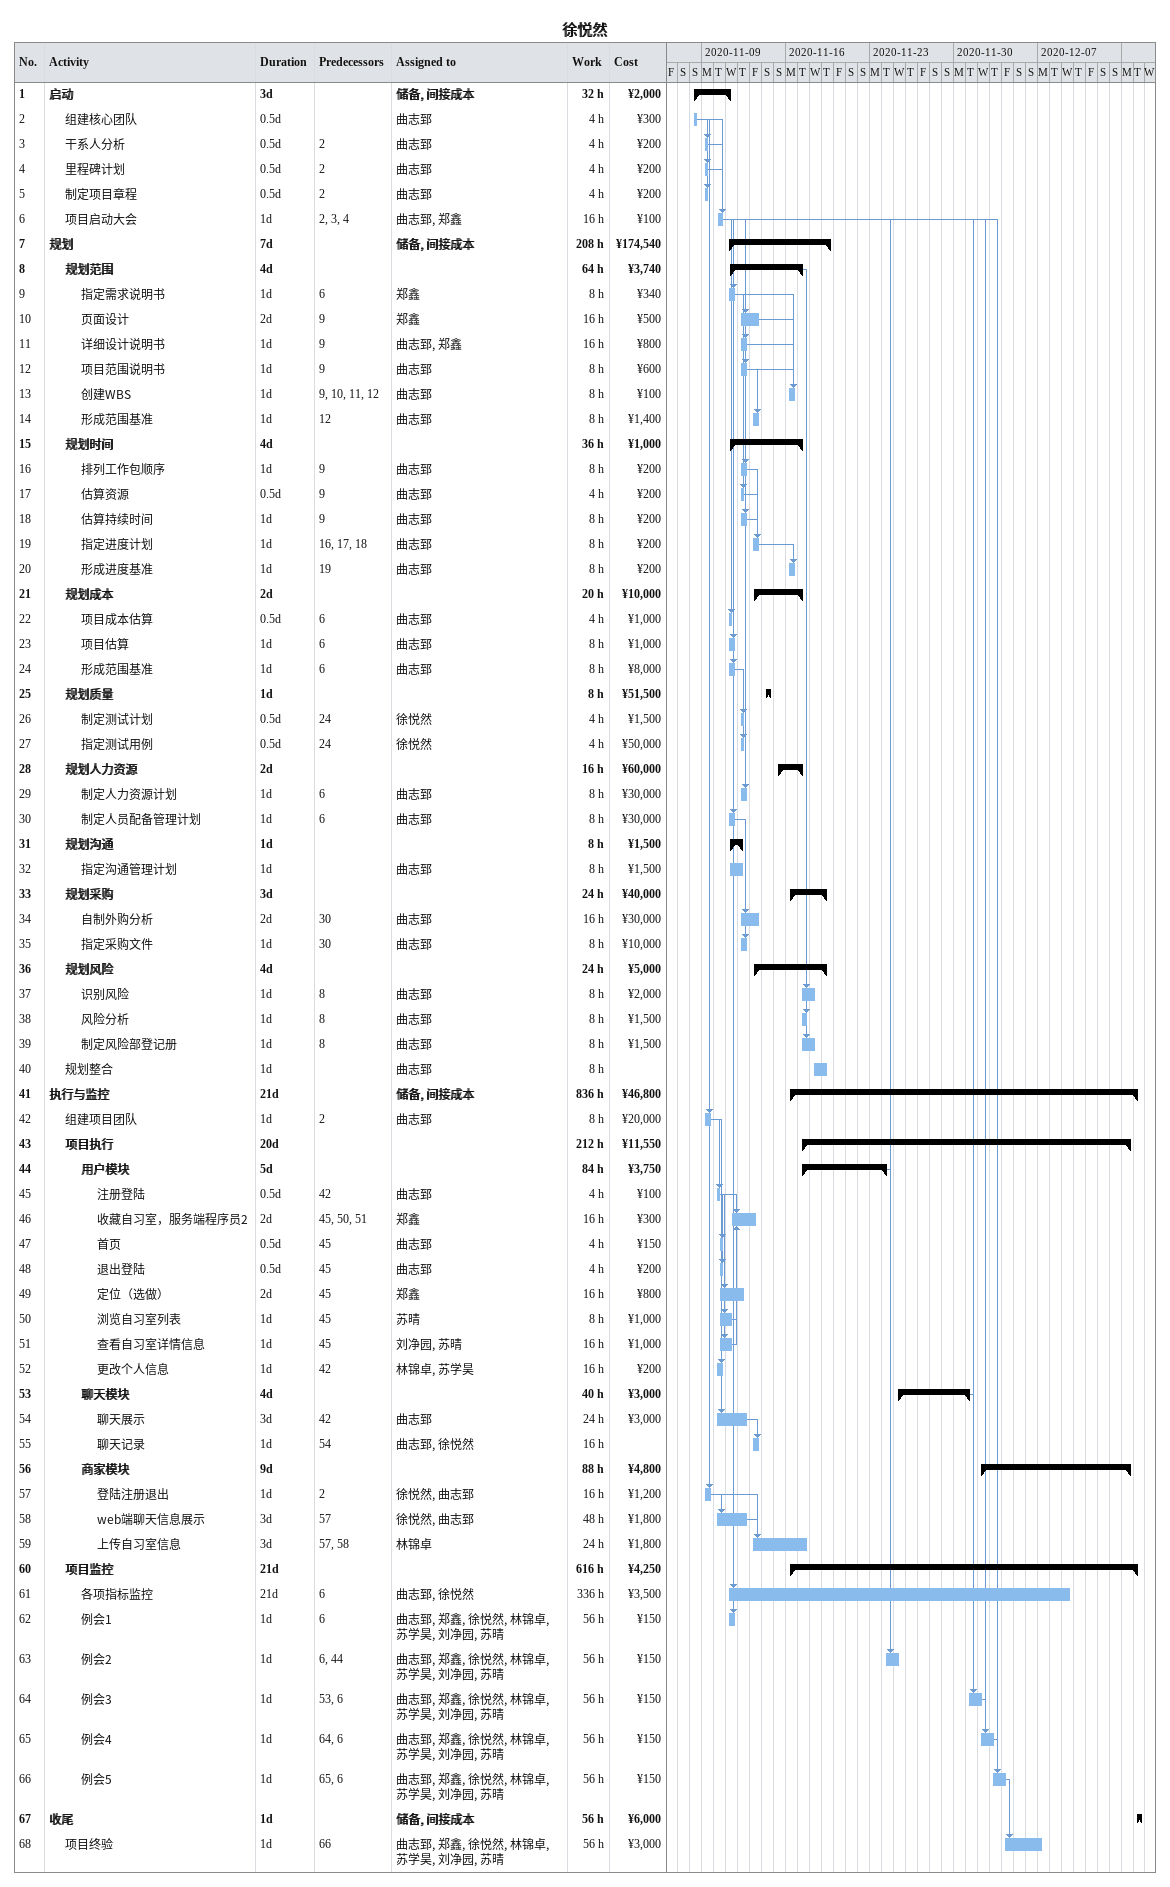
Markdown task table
徐悦然

| ID | Level | Task | Duration | Start | Finish | Predecessors | Resources | Work (h) | Cost (¥) |
|---|---|---|---|---|---|---|---|---|---|
| 1 | 1 | **启动** | 3d | 2020-11-08 | 2020-11-11 |  | 储备, 间接成本 | 32 | 2000 |
| 2 | 2 | 组建核心团队 | 0.5d | 2020-11-08 | 2020-11-08 |  | 曲志郅 | 4 | 300 |
| 3 | 2 | 干系人分析 | 0.5d | 2020-11-09 | 2020-11-09 | 2 | 曲志郅 | 4 | 200 |
| 4 | 2 | 里程碑计划 | 0.5d | 2020-11-09 | 2020-11-09 | 2 | 曲志郅 | 4 | 200 |
| 5 | 2 | 制定项目章程 | 0.5d | 2020-11-09 | 2020-11-09 | 2 | 曲志郅 | 4 | 200 |
| 6 | 2 | 项目启动大会 | 1d | 2020-11-10 | 2020-11-10 | 2, 3, 4 | 曲志郅, 郑鑫 | 16 | 100 |
| 7 | 1 | **规划** | 7d | 2020-11-11 | 2020-11-19 |  | 储备, 间接成本 | 208 | 174540 |
| 8 | 2 | **规划范围** | 4d | 2020-11-11 | 2020-11-17 |  |  | 64 | 3740 |
| 9 | 3 | 指定需求说明书 | 1d | 2020-11-11 | 2020-11-11 | 6 | 郑鑫 | 8 | 340 |
| 10 | 3 | 页面设计 | 2d | 2020-11-12 | 2020-11-13 | 9 | 郑鑫 | 16 | 500 |
| 11 | 3 | 详细设计说明书 | 1d | 2020-11-12 | 2020-11-12 | 9 | 曲志郅, 郑鑫 | 16 | 800 |
| 12 | 3 | 项目范围说明书 | 1d | 2020-11-12 | 2020-11-12 | 9 | 曲志郅 | 8 | 600 |
| 13 | 3 | 创建WBS | 1d | 2020-11-16 | 2020-11-16 | 9, 10, 11, 12 | 曲志郅 | 8 | 100 |
| 14 | 3 | 形成范围基准 | 1d | 2020-11-13 | 2020-11-13 | 12 | 曲志郅 | 8 | 1400 |
| 15 | 2 | **规划时间** | 4d | 2020-11-11 | 2020-11-17 |  |  | 36 | 1000 |
| 16 | 3 | 排列工作包顺序 | 1d | 2020-11-12 | 2020-11-12 | 9 | 曲志郅 | 8 | 200 |
| 17 | 3 | 估算资源 | 0.5d | 2020-11-12 | 2020-11-12 | 9 | 曲志郅 | 4 | 200 |
| 18 | 3 | 估算持续时间 | 1d | 2020-11-12 | 2020-11-12 | 9 | 曲志郅 | 8 | 200 |
| 19 | 3 | 指定进度计划 | 1d | 2020-11-13 | 2020-11-13 | 16, 17, 18 | 曲志郅 | 8 | 200 |
| 20 | 3 | 形成进度基准 | 1d | 2020-11-16 | 2020-11-16 | 19 | 曲志郅 | 8 | 200 |
| 21 | 2 | **规划成本** | 2d | 2020-11-13 | 2020-11-17 |  |  | 20 | 10000 |
| 22 | 3 | 项目成本估算 | 0.5d | 2020-11-11 | 2020-11-11 | 6 | 曲志郅 | 4 | 1000 |
| 23 | 3 | 项目估算 | 1d | 2020-11-11 | 2020-11-11 | 6 | 曲志郅 | 8 | 1000 |
| 24 | 3 | 形成范围基准 | 1d | 2020-11-11 | 2020-11-11 | 6 | 曲志郅 | 8 | 8000 |
| 25 | 2 | **规划质量** | 1d | 2020-11-14 | 2020-11-14 |  |  | 8 | 51500 |
| 26 | 3 | 制定测试计划 | 0.5d | 2020-11-12 | 2020-11-12 | 24 | 徐悦然 | 4 | 1500 |
| 27 | 3 | 指定测试用例 | 0.5d | 2020-11-12 | 2020-11-12 | 24 | 徐悦然 | 4 | 50000 |
| 28 | 2 | **规划人力资源** | 2d | 2020-11-15 | 2020-11-17 |  |  | 16 | 60000 |
| 29 | 3 | 制定人力资源计划 | 1d | 2020-11-12 | 2020-11-12 | 6 | 曲志郅 | 8 | 30000 |
| 30 | 3 | 制定人员配备管理计划 | 1d | 2020-11-11 | 2020-11-11 | 6 | 曲志郅 | 8 | 30000 |
| 31 | 2 | **规划沟通** | 1d | 2020-11-11 | 2020-11-12 |  |  | 8 | 1500 |
| 32 | 3 | 指定沟通管理计划 | 1d | 2020-11-11 | 2020-11-12 |  | 曲志郅 | 8 | 1500 |
| 33 | 2 | **规划采购** | 3d | 2020-11-16 | 2020-11-19 |  |  | 24 | 40000 |
| 34 | 3 | 自制外购分析 | 2d | 2020-11-12 | 2020-11-13 | 30 | 曲志郅 | 16 | 30000 |
| 35 | 3 | 指定采购文件 | 1d | 2020-11-12 | 2020-11-12 | 30 | 曲志郅 | 8 | 10000 |
| 36 | 2 | **规划风险** | 4d | 2020-11-13 | 2020-11-19 |  |  | 24 | 5000 |
| 37 | 3 | 识别风险 | 1d | 2020-11-17 | 2020-11-18 | 8 | 曲志郅 | 8 | 2000 |
| 38 | 3 | 风险分析 | 1d | 2020-11-17 | 2020-11-17 | 8 | 曲志郅 | 8 | 1500 |
| 39 | 3 | 制定风险部登记册 | 1d | 2020-11-17 | 2020-11-18 | 8 | 曲志郅 | 8 | 1500 |
| 40 | 2 | 规划整合 | 1d | 2020-11-18 | 2020-11-19 |  | 曲志郅 | 8 |  |
| 41 | 1 | **执行与监控** | 21d | 2020-11-16 | 2020-12-15 |  | 储备, 间接成本 | 836 | 46800 |
| 42 | 2 | 组建项目团队 | 1d | 2020-11-09 | 2020-11-09 | 2 | 曲志郅 | 8 | 20000 |
| 43 | 2 | **项目执行** | 20d | 2020-11-17 | 2020-12-14 |  |  | 212 | 11550 |
| 44 | 3 | **用户模块** | 5d | 2020-11-17 | 2020-11-24 |  |  | 84 | 3750 |
| 45 | 4 | 注册登陆 | 0.5d | 2020-11-10 | 2020-11-10 | 42 | 曲志郅 | 4 | 100 |
| 46 | 4 | 收藏自习室，服务端程序员2 | 2d | 2020-11-11 | 2020-11-13 | 45, 50, 51 | 郑鑫 | 16 | 300 |
| 47 | 4 | 首页 | 0.5d | 2020-11-10 | 2020-11-10 | 45 | 曲志郅 | 4 | 150 |
| 48 | 4 | 退出登陆 | 0.5d | 2020-11-10 | 2020-11-10 | 45 | 曲志郅 | 4 | 200 |
| 49 | 4 | 定位（选做） | 2d | 2020-11-10 | 2020-11-12 | 45 | 郑鑫 | 16 | 800 |
| 50 | 4 | 浏览自习室列表 | 1d | 2020-11-10 | 2020-11-11 | 45 | 苏晴 | 8 | 1000 |
| 51 | 4 | 查看自习室详情信息 | 1d | 2020-11-10 | 2020-11-11 | 45 | 刘净园, 苏晴 | 16 | 1000 |
| 52 | 4 | 更改个人信息 | 1d | 2020-11-10 | 2020-11-10 | 42 | 林锦卓, 苏学昊 | 16 | 200 |
| 53 | 3 | **聊天模块** | 4d | 2020-11-25 | 2020-12-01 |  |  | 40 | 3000 |
| 54 | 4 | 聊天展示 | 3d | 2020-11-10 | 2020-11-12 | 42 | 曲志郅 | 24 | 3000 |
| 55 | 4 | 聊天记录 | 1d | 2020-11-13 | 2020-11-13 | 54 | 曲志郅, 徐悦然 | 16 |  |
| 56 | 3 | **商家模块** | 9d | 2020-12-02 | 2020-12-14 |  |  | 88 | 4800 |
| 57 | 4 | 登陆注册退出 | 1d | 2020-11-09 | 2020-11-09 | 2 | 徐悦然, 曲志郅 | 16 | 1200 |
| 58 | 4 | web端聊天信息展示 | 3d | 2020-11-10 | 2020-11-12 | 57 | 徐悦然, 曲志郅 | 48 | 1800 |
| 59 | 4 | 上传自习室信息 | 3d | 2020-11-13 | 2020-11-17 | 57, 58 | 林锦卓 | 24 | 1800 |
| 60 | 2 | **项目监控** | 21d | 2020-11-16 | 2020-12-15 |  |  | 616 | 4250 |
| 61 | 3 | 各项指标监控 | 21d | 2020-11-11 | 2020-12-09 | 6 | 曲志郅, 徐悦然 | 336 | 3500 |
| 62 | 3 | 例会1 | 1d | 2020-11-11 | 2020-11-11 | 6 | 曲志郅, 郑鑫, 徐悦然, 林锦卓, 苏学昊, 刘净园, 苏晴 | 56 | 150 |
| 63 | 3 | 例会2 | 1d | 2020-11-24 | 2020-11-25 | 6, 44 | 曲志郅, 郑鑫, 徐悦然, 林锦卓, 苏学昊, 刘净园, 苏晴 | 56 | 150 |
| 64 | 3 | 例会3 | 1d | 2020-12-01 | 2020-12-02 | 53, 6 | 曲志郅, 郑鑫, 徐悦然, 林锦卓, 苏学昊, 刘净园, 苏晴 | 56 | 150 |
| 65 | 3 | 例会4 | 1d | 2020-12-02 | 2020-12-03 | 64, 6 | 曲志郅, 郑鑫, 徐悦然, 林锦卓, 苏学昊, 刘净园, 苏晴 | 56 | 150 |
| 66 | 3 | 例会5 | 1d | 2020-12-03 | 2020-12-04 | 65, 6 | 曲志郅, 郑鑫, 徐悦然, 林锦卓, 苏学昊, 刘净园, 苏晴 | 56 | 150 |
| 67 | 1 | **收尾** | 1d | 2020-12-15 | 2020-12-15 |  | 储备, 间接成本 | 56 | 6000 |
| 68 | 2 | 项目终验 | 1d | 2020-12-04 | 2020-12-07 | 66 | 曲志郅, 郑鑫, 徐悦然, 林锦卓, 苏学昊, 刘净园, 苏晴 | 56 | 3000 |
